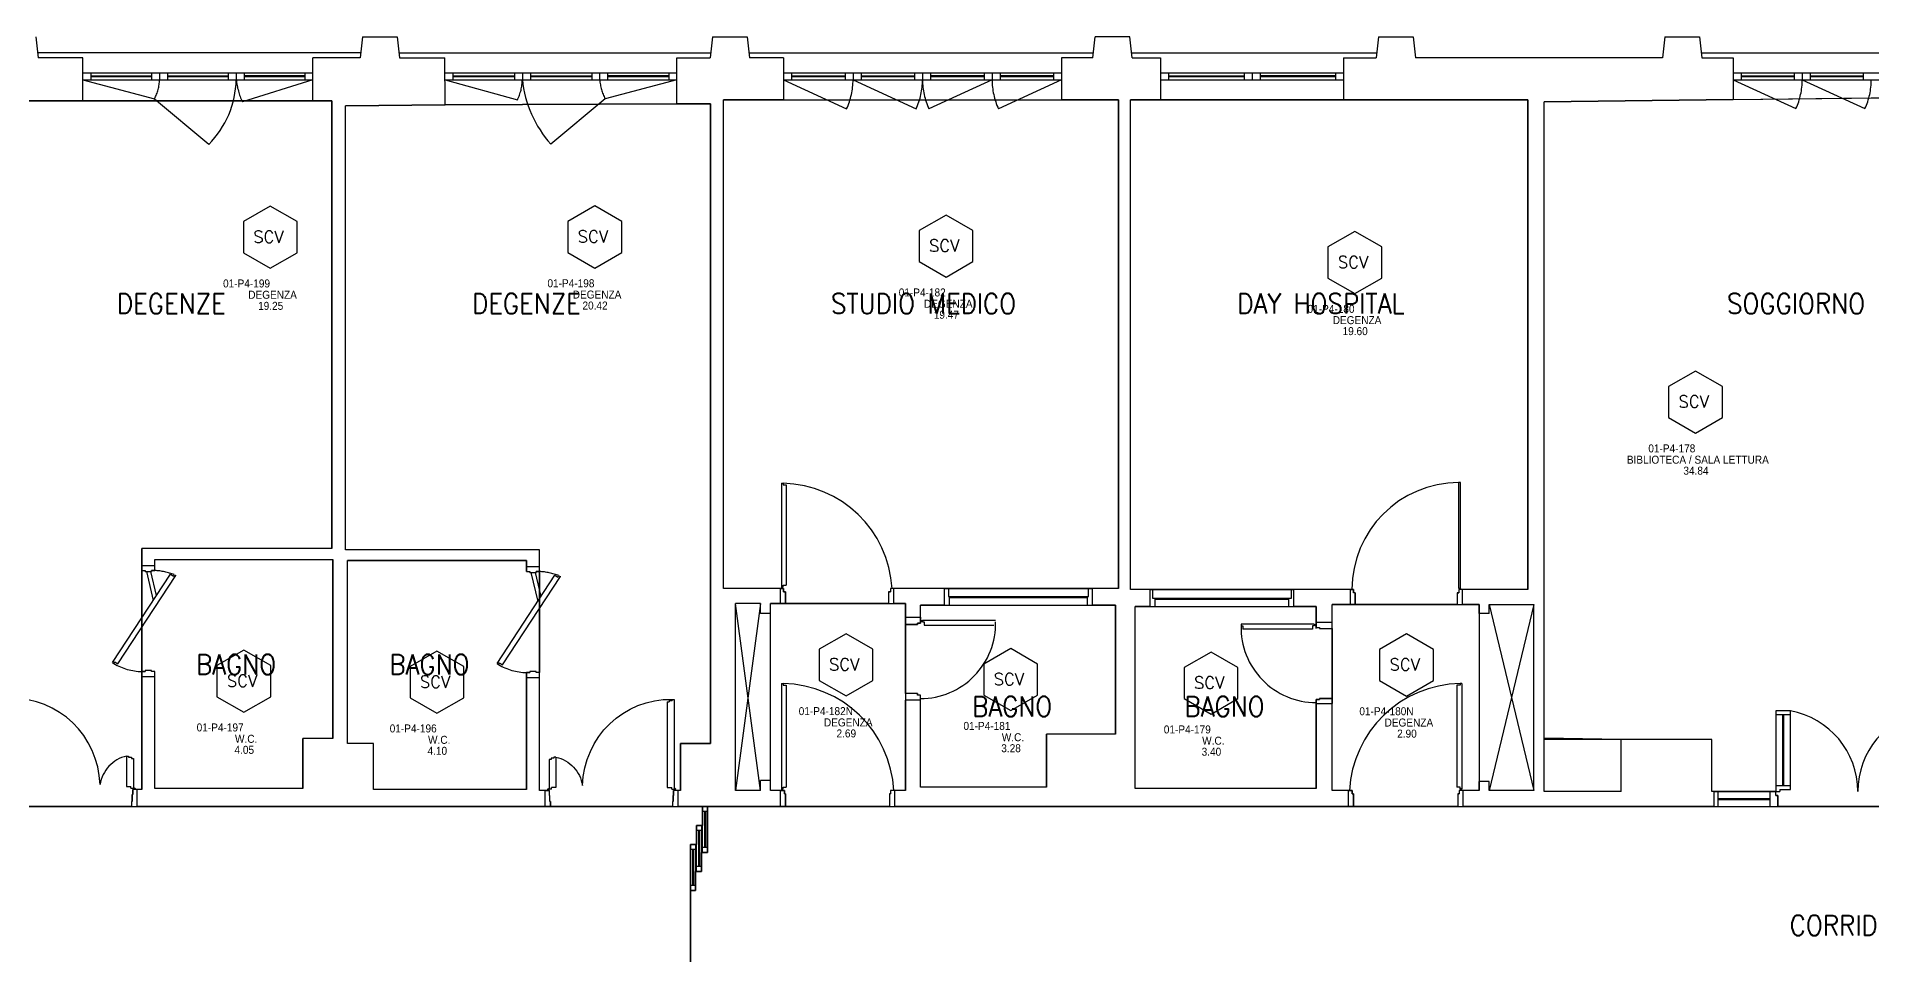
# Model space of a CAD drawing. Header units: inches. Extents: x 16420 to 16611, y 92341 to 92416.
# Drawn here: x 16458.21 to 16476.55, y 92401.05 to 92410.23 of the extents above; entities that cross this region are included whole.
import ezdxf
from ezdxf.enums import TextEntityAlignment as Align

# ---------------------------------------------------------------- set-up
doc = ezdxf.new("R2010")
doc.units = ezdxf.units.IN
doc.header["$LTSCALE"] = 50
doc.header["$MEASUREMENT"] = 0
doc.linetypes.add('NASCOSTA2', pattern=[0.1875, 0.125, -0.0625])
for name, color, linetype in [('A-LOCALI', 7, 'Continuous'), ('AA-CodiceVano', 7, 'Continuous'), ('GMM_DEST.USO', 50, 'Continuous'), ('PIANTA', 7, 'Continuous'), ('RM', 191, 'Continuous')]:
    doc.layers.add(name, color=color, linetype=linetype)
doc.styles.add('ARIAL', font='arial.ttf')
doc.styles.add('ARTECO', font='romans.shx', dxfattribs={"width": 0.9})
doc.styles.get("Standard").update_dxf_attribs({"font": 'txt.shx'})

# ---------------------------------------------------------------- blocks, each defined once
blk = doc.blocks.new('MFM_COD_VANO')
at = {"layer": 'A-LOCALI'}
for p, q in [((0, 0.621), (-0.269, 0.466)), ((0.269, 0.466), (0, 0.621)), ((-0.269, 0.466), (-0.269, 0.155)), ((0.269, 0.155), (0.269, 0.466)), ((-0.269, 0.155), (0, 0)), ((0, 0), (0.269, 0.155))]:
    blk.add_line(p, q, dxfattribs=at)
blk.add_text('SCV', height=0.12, dxfattribs=at).set_placement((-0.17, 0.255))
at = {"layer": 'A-LOCALI', "flags": 9}
for tag in ['MFM_NAME', 'MFM_COD_COMPLESSO', 'MFM_COD_EDIFICIO', 'MFM_COD_PIANO', 'MFM_COD_MACROAREA', 'MFM_ZONA', 'MFM_REPARTO']:
    blk.add_attdef(tag, (-0.084, 0.188), '', height=0.005, dxfattribs=at)
blk.add_attdef('MFM_ALTEZZA', text='', height=0.005, dxfattribs=at).set_placement((-0.057, 0.188), align=Align.CENTER)
at = {"layer": 'A-LOCALI', "style": 'ARIAL', "width": 0.9, "flags": 8}
for tag, p in [('MFM_COD_UT', (-0.026, -0.078)), ('MFM_DESTINAZIONE_USO', (0.023, -0.306)), ('MFM_SUPERFICIE', (0.004, -0.416))]:
    blk.add_attdef(tag, text='', height=0.08, dxfattribs=at).set_placement(p, align=Align.CENTER)
at = {"layer": 'A-LOCALI', "style": 'ARIAL', "width": 0.9}
for tag, p, height, flags in [('MFM_COD_LOCALE', (-0.472, -0.192), 0.08, 8), ('MFM_COD_SCHEDA', (-0.275, -0.483), 0.04, 9)]:
    blk.add_attdef(tag, p, '', height=height, dxfattribs=dict(at, flags=flags))

msp = doc.modelspace()

# ---------------------------------------------------------------- linework, layer by layer
at = {"layer": 'PIANTA', "color": 0}
for p, q in [((16458.204, 92410.233), (16458.226, 92410.023)), ((16461.471, 92410.233), (16461.448, 92410.023)), ((16461.471, 92410.233), (16461.817, 92410.233)), ((16461.817, 92410.233), (16461.839, 92410.023)), ((16464.969, 92410.233), (16464.946, 92410.023)), ((16464.969, 92410.233), (16465.316, 92410.233)), ((16465.316, 92410.233), (16465.339, 92410.023)), ((16468.772, 92410.023), (16468.795, 92410.233)), ((16469.141, 92410.233), (16468.795, 92410.233)), ((16469.164, 92410.023), (16469.141, 92410.233)), ((16471.628, 92410.233), (16471.605, 92410.023)), ((16471.628, 92410.233), (16471.975, 92410.233)), ((16471.975, 92410.233), (16471.998, 92410.023)), ((16474.491, 92410.233), (16474.468, 92410.023)), ((16474.491, 92410.233), (16474.837, 92410.233)), ((16474.837, 92410.233), (16474.86, 92410.023)), ((16461.453, 92410.073), (16458.221, 92410.073)), ((16458.674, 92410.023), (16458.226, 92410.023)), ((16458.674, 92409.593), (16458.674, 92410.023)), ((16460.974, 92409.593), (16460.974, 92410.023)), ((16461.448, 92410.023), (16460.974, 92410.023)), ((16461.834, 92410.073), (16464.952, 92410.073)), ((16461.839, 92410.023), (16462.294, 92410.023)), ((16462.296, 92409.552), (16462.294, 92410.023)), ((16464.614, 92409.562), (16464.614, 92410.023)), ((16464.614, 92410.023), (16464.946, 92410.023)), ((16465.333, 92410.073), (16468.777, 92410.073)), ((16465.679, 92410.023), (16465.339, 92410.023)), ((16465.679, 92410.023), (16465.679, 92409.603)), ((16468.772, 92410.023), (16468.459, 92410.023)), ((16468.459, 92410.023), (16468.459, 92409.603)), ((16469.158, 92410.073), (16471.611, 92410.073)), ((16469.164, 92410.023), (16469.449, 92410.023)), ((16469.449, 92410.023), (16469.449, 92409.603)), ((16471.279, 92410.023), (16471.279, 92409.603)), ((16471.279, 92410.023), (16471.605, 92410.023)), ((16474.468, 92410.023), (16471.998, 92410.023)), ((16474.855, 92410.073), (16478.469, 92410.073)), ((16474.86, 92410.023), (16475.174, 92410.023)), ((16475.174, 92410.023), (16475.174, 92409.605)), ((16458.674, 92409.873), (16459.441, 92409.873)), ((16458.674, 92409.803), (16459.441, 92409.803)), ((16458.754, 92409.873), (16458.754, 92409.803)), ((16458.754, 92409.843), (16459.361, 92409.844)), ((16458.754, 92409.833), (16459.361, 92409.834)), ((16459.361, 92409.873), (16459.361, 92409.803)), ((16459.441, 92409.873), (16459.441, 92409.803)), ((16459.441, 92409.873), (16460.208, 92409.873)), ((16459.441, 92409.803), (16460.208, 92409.803)), ((16459.521, 92409.873), (16459.521, 92409.803)), ((16459.521, 92409.843), (16460.128, 92409.844)), ((16459.521, 92409.833), (16460.128, 92409.834)), ((16460.128, 92409.873), (16460.128, 92409.803)), ((16460.208, 92409.873), (16460.208, 92409.803)), ((16460.208, 92409.873), (16460.974, 92409.873)), ((16460.208, 92409.803), (16460.974, 92409.803)), ((16460.288, 92409.873), (16460.288, 92409.803)), ((16460.288, 92409.844), (16460.894, 92409.844)), ((16460.288, 92409.834), (16460.894, 92409.834)), ((16460.894, 92409.873), (16460.894, 92409.803)), ((16462.294, 92409.873), (16463.068, 92409.873)), ((16462.294, 92409.803), (16463.068, 92409.803)), ((16462.374, 92409.873), (16462.374, 92409.803)), ((16462.374, 92409.843), (16462.988, 92409.844)), ((16462.374, 92409.833), (16462.988, 92409.834)), ((16462.988, 92409.873), (16462.988, 92409.803)), ((16463.068, 92409.873), (16463.068, 92409.803)), ((16463.068, 92409.873), (16463.842, 92409.873)), ((16463.068, 92409.803), (16463.842, 92409.803)), ((16463.148, 92409.873), (16463.148, 92409.803)), ((16463.148, 92409.843), (16463.762, 92409.844)), ((16463.148, 92409.833), (16463.762, 92409.834)), ((16463.762, 92409.873), (16463.762, 92409.803)), ((16463.841, 92409.873), (16463.841, 92409.803)), ((16463.841, 92409.873), (16464.614, 92409.873)), ((16463.841, 92409.803), (16464.614, 92409.803)), ((16463.921, 92409.873), (16463.921, 92409.803)), ((16463.921, 92409.844), (16464.534, 92409.844)), ((16463.921, 92409.834), (16464.534, 92409.834)), ((16464.534, 92409.873), (16464.534, 92409.803)), ((16465.679, 92409.873), (16468.459, 92409.873)), ((16465.679, 92409.803), (16468.459, 92409.803)), ((16465.759, 92409.873), (16465.759, 92409.803)), ((16465.759, 92409.843), (16466.294, 92409.844)), ((16465.759, 92409.833), (16466.294, 92409.834)), ((16466.294, 92409.873), (16466.294, 92409.803)), ((16466.374, 92409.873), (16466.374, 92409.803)), ((16466.454, 92409.873), (16466.454, 92409.803)), ((16466.454, 92409.843), (16466.989, 92409.844)), ((16466.454, 92409.833), (16466.989, 92409.834)), ((16466.989, 92409.873), (16466.989, 92409.803)), ((16467.069, 92409.873), (16467.069, 92409.803)), ((16467.149, 92409.873), (16467.149, 92409.803)), ((16467.149, 92409.844), (16467.684, 92409.844)), ((16467.149, 92409.834), (16467.684, 92409.834)), ((16467.684, 92409.873), (16467.684, 92409.803)), ((16467.764, 92409.873), (16467.764, 92409.803)), ((16467.844, 92409.873), (16467.844, 92409.803)), ((16467.844, 92409.844), (16468.379, 92409.844)), ((16467.844, 92409.834), (16468.379, 92409.834)), ((16468.379, 92409.873), (16468.379, 92409.803)), ((16469.449, 92409.873), (16471.279, 92409.873)), ((16469.449, 92409.803), (16471.279, 92409.803)), ((16469.529, 92409.873), (16469.529, 92409.803)), ((16469.529, 92409.843), (16470.284, 92409.844)), ((16469.529, 92409.833), (16470.284, 92409.834)), ((16470.284, 92409.873), (16470.284, 92409.803)), ((16470.364, 92409.873), (16470.364, 92409.803)), ((16470.444, 92409.873), (16470.444, 92409.803)), ((16470.444, 92409.844), (16471.199, 92409.844)), ((16470.444, 92409.834), (16471.199, 92409.834)), ((16471.199, 92409.873), (16471.199, 92409.803)), ((16475.174, 92409.873), (16477.934, 92409.873)), ((16475.174, 92409.803), (16477.934, 92409.803)), ((16475.254, 92409.873), (16475.254, 92409.803)), ((16475.254, 92409.843), (16475.784, 92409.844)), ((16475.254, 92409.833), (16475.784, 92409.834)), ((16475.784, 92409.873), (16475.784, 92409.803)), ((16475.864, 92409.873), (16475.864, 92409.803)), ((16475.944, 92409.873), (16475.944, 92409.803)), ((16475.944, 92409.843), (16476.474, 92409.844)), ((16475.944, 92409.833), (16476.474, 92409.834)), ((16476.474, 92409.873), (16476.474, 92409.803)), ((16458.674, 92409.593), (16457.724, 92409.593)), ((16460.974, 92409.593), (16458.674, 92409.593)), ((16461.164, 92409.593), (16460.974, 92409.593)), ((16461.164, 92405.113), (16461.164, 92409.593)), ((16462.296, 92409.552), (16461.299, 92409.542)), ((16464.614, 92409.562), (16462.296, 92409.552)), ((16464.949, 92409.562), (16464.614, 92409.562)), ((16464.949, 92403.163), (16464.949, 92409.562)), ((16465.679, 92409.603), (16465.079, 92409.603)), ((16465.079, 92404.713), (16465.079, 92409.603)), ((16465.679, 92409.603), (16468.459, 92409.603)), ((16469.029, 92409.603), (16468.459, 92409.603)), ((16469.029, 92404.713), (16469.029, 92409.603)), ((16469.449, 92409.603), (16469.149, 92409.603)), ((16469.149, 92404.703), (16469.149, 92409.603)), ((16471.279, 92409.603), (16469.449, 92409.603)), ((16473.119, 92409.603), (16471.279, 92409.603)), ((16473.119, 92404.703), (16473.119, 92409.603)), ((16475.174, 92409.605), (16473.284, 92409.583)), ((16473.284, 92402.683), (16473.284, 92409.583)), ((16475.174, 92409.605), (16477.934, 92409.637)), ((16461.299, 92405.102), (16461.299, 92409.542)), ((16465.658, 92405.766), (16465.658, 92404.729)), ((16465.658, 92405.766), (16465.674, 92405.766)), ((16465.674, 92405.766), (16465.674, 92405.75)), ((16465.674, 92405.75), (16465.707, 92405.75)), ((16465.707, 92405.75), (16465.707, 92404.746)), ((16472.428, 92405.774), (16472.428, 92404.718)), ((16472.448, 92405.774), (16472.428, 92405.774)), ((16472.448, 92404.718), (16472.448, 92405.774)), ((16473.119, 92404.703), (16473.119, 92405.245)), ((16461.164, 92405.113), (16459.264, 92405.113)), ((16459.264, 92404.943), (16459.264, 92405.113)), ((16459.394, 92405.003), (16461.174, 92405.003)), ((16459.394, 92404.943), (16459.394, 92405.003)), ((16461.174, 92403.213), (16461.174, 92405.003)), ((16463.239, 92405.102), (16461.299, 92405.102)), ((16463.109, 92404.993), (16461.319, 92404.993)), ((16461.319, 92403.163), (16461.319, 92404.993)), ((16463.109, 92404.933), (16463.109, 92404.993)), ((16463.239, 92404.933), (16463.239, 92405.102)), ((16458.97, 92403.972), (16459.549, 92404.857)), ((16459.025, 92403.959), (16459.604, 92404.843)), ((16459.264, 92404.943), (16459.394, 92404.943)), ((16459.264, 92404.893), (16459.264, 92404.943)), ((16459.264, 92404.893), (16459.297, 92404.893)), ((16459.297, 92404.883), (16459.297, 92404.893)), ((16459.297, 92404.883), (16459.361, 92404.883)), ((16459.309, 92404.883), (16459.378, 92404.595)), ((16459.35, 92404.883), (16459.408, 92404.642)), ((16459.361, 92404.893), (16459.361, 92404.883)), ((16459.394, 92404.893), (16459.361, 92404.893)), ((16459.394, 92404.893), (16459.394, 92404.943)), ((16459.549, 92404.857), (16459.579, 92404.837)), ((16459.579, 92404.837), (16459.589, 92404.852)), ((16459.589, 92404.852), (16459.604, 92404.843)), ((16462.815, 92403.962), (16463.394, 92404.847)), ((16462.87, 92403.949), (16463.449, 92404.833)), ((16463.109, 92404.933), (16463.239, 92404.933)), ((16463.109, 92404.883), (16463.109, 92404.933)), ((16463.109, 92404.883), (16463.142, 92404.883)), ((16463.142, 92404.873), (16463.142, 92404.883)), ((16463.142, 92404.873), (16463.206, 92404.873)), ((16463.154, 92404.873), (16463.223, 92404.585)), ((16463.195, 92404.873), (16463.253, 92404.632)), ((16463.206, 92404.883), (16463.206, 92404.873)), ((16463.239, 92404.883), (16463.206, 92404.883)), ((16463.239, 92404.883), (16463.239, 92404.933)), ((16463.394, 92404.847), (16463.424, 92404.827)), ((16463.424, 92404.827), (16463.434, 92404.842)), ((16463.434, 92404.842), (16463.449, 92404.833)), ((16465.649, 92404.713), (16465.079, 92404.713)), ((16465.649, 92404.713), (16465.679, 92404.713)), ((16465.649, 92404.563), (16465.649, 92404.713)), ((16465.658, 92404.729), (16465.674, 92404.729)), ((16465.674, 92404.746), (16465.707, 92404.746)), ((16465.674, 92404.729), (16465.674, 92404.746)), ((16465.679, 92404.713), (16465.679, 92404.68)), ((16465.679, 92404.68), (16465.699, 92404.68)), ((16465.699, 92404.68), (16465.699, 92404.563)), ((16466.729, 92404.68), (16466.749, 92404.68)), ((16466.729, 92404.68), (16466.729, 92404.563)), ((16466.749, 92404.713), (16466.749, 92404.68)), ((16466.779, 92404.713), (16466.749, 92404.713)), ((16467.289, 92404.713), (16466.779, 92404.713)), ((16466.779, 92404.713), (16466.779, 92404.563)), ((16467.289, 92404.548), (16467.289, 92404.713)), ((16467.289, 92404.713), (16468.769, 92404.713)), ((16467.329, 92404.713), (16467.329, 92404.633)), ((16467.329, 92404.633), (16467.339, 92404.633)), ((16467.339, 92404.548), (16467.339, 92404.633)), ((16467.339, 92404.633), (16468.729, 92404.633)), ((16467.339, 92404.623), (16468.719, 92404.623)), ((16468.719, 92404.548), (16468.719, 92404.633)), ((16468.729, 92404.633), (16468.729, 92404.713)), ((16469.029, 92404.713), (16468.769, 92404.713)), ((16468.769, 92404.548), (16468.769, 92404.713)), ((16469.344, 92404.703), (16469.149, 92404.703)), ((16469.344, 92404.533), (16469.344, 92404.703)), ((16469.344, 92404.703), (16470.78, 92404.703)), ((16469.369, 92404.703), (16469.369, 92404.618)), ((16469.369, 92404.618), (16469.394, 92404.618)), ((16469.394, 92404.533), (16469.394, 92404.618)), ((16469.394, 92404.618), (16470.759, 92404.618)), ((16469.394, 92404.608), (16470.73, 92404.608)), ((16470.73, 92404.533), (16470.73, 92404.618)), ((16470.759, 92404.618), (16470.759, 92404.703)), ((16471.344, 92404.703), (16470.78, 92404.703)), ((16470.78, 92404.533), (16470.78, 92404.703)), ((16471.344, 92404.703), (16471.379, 92404.703)), ((16471.344, 92404.703), (16471.344, 92404.553)), ((16471.379, 92404.703), (16471.379, 92404.67)), ((16471.394, 92404.67), (16471.379, 92404.67)), ((16471.394, 92404.67), (16471.394, 92404.553)), ((16472.414, 92404.67), (16472.414, 92404.553)), ((16472.414, 92404.67), (16472.429, 92404.67)), ((16472.428, 92404.718), (16472.448, 92404.718)), ((16472.429, 92404.703), (16472.429, 92404.67)), ((16472.464, 92404.703), (16472.429, 92404.703)), ((16473.119, 92404.703), (16472.464, 92404.703)), ((16472.464, 92404.703), (16472.464, 92404.553)), ((16465.2, 92402.693), (16465.2, 92404.563)), ((16465.449, 92404.563), (16465.2, 92404.563)), ((16465.449, 92404.563), (16465.2, 92402.693)), ((16465.449, 92402.693), (16465.2, 92404.563)), ((16465.449, 92404.463), (16465.449, 92404.563)), ((16465.549, 92404.463), (16465.449, 92404.463)), ((16465.549, 92404.463), (16465.549, 92404.563)), ((16465.649, 92404.563), (16465.549, 92404.563)), ((16465.549, 92402.793), (16465.549, 92404.463)), ((16465.699, 92404.563), (16465.649, 92404.563)), ((16466.729, 92404.563), (16466.779, 92404.563)), ((16466.899, 92404.563), (16466.779, 92404.563)), ((16466.899, 92404.428), (16466.899, 92404.563)), ((16466.899, 92404.353), (16466.899, 92404.428)), ((16466.899, 92404.428), (16467.049, 92404.428)), ((16467.289, 92404.548), (16467.049, 92404.548)), ((16467.049, 92404.428), (16467.049, 92404.548)), ((16467.049, 92404.428), (16467.049, 92404.368)), ((16467.289, 92404.548), (16468.769, 92404.548)), ((16468.999, 92404.548), (16468.769, 92404.548)), ((16468.999, 92403.258), (16468.999, 92404.548)), ((16469.194, 92402.713), (16469.194, 92404.533)), ((16469.344, 92404.533), (16469.194, 92404.533)), ((16469.344, 92404.533), (16470.78, 92404.533)), ((16471.004, 92404.533), (16470.78, 92404.533)), ((16471.004, 92404.313), (16471.004, 92404.533)), ((16471.164, 92404.313), (16471.164, 92404.553)), ((16471.344, 92404.553), (16471.164, 92404.553)), ((16471.394, 92404.553), (16471.344, 92404.553)), ((16472.414, 92404.553), (16472.464, 92404.553)), ((16472.634, 92404.553), (16472.464, 92404.553)), ((16472.634, 92404.463), (16472.634, 92404.553)), ((16472.734, 92404.463), (16472.634, 92404.463)), ((16472.634, 92404.463), (16472.634, 92402.783)), ((16472.734, 92404.463), (16472.734, 92404.553)), ((16472.734, 92404.553), (16473.179, 92404.553)), ((16473.179, 92404.553), (16472.734, 92402.693)), ((16472.734, 92404.553), (16473.179, 92402.693)), ((16473.179, 92402.693), (16473.179, 92404.553)), ((16466.989, 92404.353), (16466.899, 92404.353)), ((16467.017, 92404.353), (16466.899, 92404.353)), ((16467.049, 92404.368), (16467.017, 92404.368)), ((16467.017, 92404.368), (16467.017, 92404.353)), ((16467.069, 92404.398), (16467.068, 92404.381)), ((16467.068, 92404.381), (16467.085, 92404.381)), ((16467.069, 92404.398), (16467.8, 92404.397)), ((16467.085, 92404.381), (16467.085, 92404.348)), ((16467.085, 92404.348), (16467.783, 92404.348)), ((16470.985, 92404.358), (16470.254, 92404.357)), ((16470.254, 92404.357), (16470.254, 92404.341)), ((16470.254, 92404.341), (16470.27, 92404.341)), ((16470.27, 92404.341), (16470.27, 92404.308)), ((16470.969, 92404.308), (16470.27, 92404.308)), ((16470.969, 92404.341), (16470.969, 92404.308)), ((16470.985, 92404.341), (16470.969, 92404.341)), ((16470.985, 92404.358), (16470.985, 92404.341)), ((16471.004, 92404.373), (16471.004, 92404.323)), ((16471.164, 92404.373), (16471.004, 92404.373)), ((16471.004, 92404.323), (16471.037, 92404.323)), ((16471.037, 92404.323), (16471.037, 92404.313)), ((16471.037, 92404.313), (16471.164, 92404.313)), ((16471.164, 92404.313), (16471.164, 92404.373)), ((16458.97, 92403.972), (16458.984, 92403.962)), ((16458.984, 92403.962), (16458.995, 92403.979)), ((16458.995, 92403.979), (16459.025, 92403.959)), ((16459.264, 92403.883), (16459.297, 92403.883)), ((16459.264, 92403.833), (16459.264, 92403.883)), ((16459.361, 92403.893), (16459.297, 92403.893)), ((16459.297, 92403.893), (16459.297, 92403.883)), ((16459.361, 92403.883), (16459.361, 92403.893)), ((16459.394, 92403.883), (16459.361, 92403.883)), ((16459.394, 92403.833), (16459.394, 92403.883)), ((16462.815, 92403.962), (16462.829, 92403.952)), ((16462.829, 92403.952), (16462.84, 92403.969)), ((16462.84, 92403.969), (16462.87, 92403.949)), ((16463.109, 92403.873), (16463.142, 92403.873)), ((16463.109, 92403.823), (16463.109, 92403.873)), ((16463.206, 92403.883), (16463.142, 92403.883)), ((16463.142, 92403.883), (16463.142, 92403.873)), ((16463.206, 92403.873), (16463.206, 92403.883)), ((16463.239, 92403.873), (16463.206, 92403.873)), ((16463.239, 92403.823), (16463.239, 92403.873)), ((16459.264, 92402.703), (16459.264, 92403.833)), ((16459.264, 92403.833), (16459.394, 92403.833)), ((16459.394, 92402.713), (16459.394, 92403.833)), ((16463.109, 92402.703), (16463.109, 92403.823)), ((16463.109, 92403.823), (16463.239, 92403.823)), ((16463.239, 92402.693), (16463.239, 92403.823)), ((16465.658, 92403.763), (16465.658, 92402.709)), ((16465.658, 92403.763), (16465.674, 92403.763)), ((16465.674, 92403.763), (16465.674, 92403.747)), ((16465.674, 92403.747), (16465.707, 92403.747)), ((16465.707, 92403.747), (16465.707, 92402.726)), ((16472.411, 92403.747), (16472.411, 92402.726)), ((16472.444, 92403.747), (16472.411, 92403.747)), ((16472.444, 92403.763), (16472.444, 92403.747)), ((16472.461, 92403.763), (16472.444, 92403.763)), ((16472.461, 92403.763), (16472.461, 92402.709)), ((16464.517, 92403.579), (16464.517, 92402.724)), ((16464.517, 92403.579), (16464.536, 92403.579)), ((16464.536, 92403.592), (16464.536, 92403.579)), ((16464.536, 92403.592), (16464.566, 92403.592)), ((16464.566, 92403.605), (16464.585, 92403.605)), ((16464.566, 92403.605), (16464.566, 92403.592)), ((16464.585, 92403.605), (16464.585, 92402.707)), ((16466.899, 92403.663), (16466.899, 92403.598)), ((16467.017, 92403.663), (16466.899, 92403.663)), ((16466.899, 92402.693), (16466.899, 92403.598)), ((16467.049, 92403.598), (16466.899, 92403.598)), ((16467.017, 92403.663), (16467.017, 92403.648)), ((16467.049, 92403.648), (16467.017, 92403.648)), ((16467.049, 92403.598), (16467.049, 92403.648)), ((16467.049, 92402.728), (16467.049, 92403.598)), ((16471.004, 92403.603), (16471.037, 92403.603)), ((16471.004, 92403.563), (16471.004, 92403.603)), ((16471.004, 92402.713), (16471.004, 92403.563)), ((16471.004, 92403.563), (16471.164, 92403.563)), ((16471.037, 92403.613), (16471.037, 92403.603)), ((16471.037, 92403.613), (16471.164, 92403.613)), ((16471.164, 92403.613), (16471.164, 92403.563)), ((16471.164, 92402.693), (16471.164, 92403.563)), ((16475.599, 92403.489), (16475.599, 92402.683)), ((16475.745, 92403.489), (16475.599, 92403.489)), ((16475.745, 92403.449), (16475.599, 92403.449)), ((16475.667, 92403.449), (16475.667, 92402.743)), ((16475.677, 92403.449), (16475.677, 92402.743)), ((16475.745, 92402.703), (16475.745, 92403.489)), ((16461.174, 92403.213), (16460.874, 92403.213)), ((16460.874, 92402.713), (16460.874, 92403.213)), ((16461.579, 92403.163), (16461.319, 92403.163)), ((16461.579, 92402.703), (16461.579, 92403.163)), ((16464.649, 92402.693), (16464.649, 92403.163)), ((16464.649, 92403.163), (16464.949, 92403.163)), ((16468.309, 92402.728), (16468.309, 92403.258)), ((16468.999, 92403.258), (16468.309, 92403.258)), ((16474.054, 92403.203), (16473.284, 92403.215)), ((16474.959, 92403.203), (16474.054, 92403.203)), ((16474.054, 92402.683), (16474.054, 92403.203)), ((16474.959, 92402.683), (16474.959, 92403.203)), ((16459.111, 92403.037), (16459.111, 92402.732)), ((16459.111, 92403.037), (16459.13, 92403.037)), ((16459.13, 92403.037), (16459.13, 92403.025)), ((16459.13, 92403.025), (16459.16, 92403.025)), ((16459.16, 92403.025), (16459.16, 92403.012)), ((16459.16, 92403.012), (16459.179, 92403.012)), ((16459.179, 92403.012), (16459.179, 92402.715)), ((16463.335, 92403.002), (16463.335, 92402.705)), ((16463.355, 92403.002), (16463.335, 92403.002)), ((16463.384, 92403.015), (16463.355, 92403.015)), ((16463.355, 92403.015), (16463.355, 92403.002)), ((16463.404, 92403.027), (16463.384, 92403.027)), ((16463.384, 92403.027), (16463.384, 92403.015)), ((16463.404, 92403.027), (16463.404, 92402.722)), ((16465.549, 92402.793), (16465.449, 92402.793)), ((16465.449, 92402.693), (16465.449, 92402.793)), ((16465.549, 92402.693), (16465.549, 92402.793)), ((16472.634, 92402.693), (16472.634, 92402.783)), ((16472.734, 92402.783), (16472.634, 92402.783)), ((16472.734, 92402.693), (16472.734, 92402.783)), ((16459.111, 92402.732), (16459.155, 92402.732)), ((16459.155, 92402.715), (16459.155, 92402.732)), ((16459.155, 92402.715), (16459.179, 92402.715)), ((16459.167, 92402.582), (16459.159, 92402.582)), ((16459.159, 92402.582), (16459.159, 92402.533)), ((16459.174, 92402.653), (16459.167, 92402.653)), ((16459.167, 92402.582), (16459.167, 92402.653)), ((16459.214, 92402.703), (16459.174, 92402.703)), ((16459.174, 92402.653), (16459.174, 92402.703)), ((16459.214, 92402.703), (16459.214, 92402.533)), ((16459.264, 92402.703), (16459.214, 92402.703)), ((16460.874, 92402.713), (16459.394, 92402.713)), ((16463.109, 92402.703), (16461.579, 92402.703)), ((16463.294, 92402.693), (16463.239, 92402.693)), ((16463.294, 92402.693), (16463.294, 92402.533)), ((16463.294, 92402.693), (16463.339, 92402.693)), ((16463.36, 92402.705), (16463.335, 92402.705)), ((16463.339, 92402.643), (16463.339, 92402.693)), ((16463.339, 92402.643), (16463.344, 92402.643)), ((16463.344, 92402.582), (16463.344, 92402.643)), ((16463.344, 92402.582), (16463.349, 92402.582)), ((16463.349, 92402.582), (16463.349, 92402.533)), ((16463.404, 92402.722), (16463.36, 92402.722)), ((16463.36, 92402.705), (16463.36, 92402.722)), ((16464.517, 92402.724), (16464.561, 92402.724)), ((16464.561, 92402.707), (16464.561, 92402.724)), ((16464.561, 92402.707), (16464.585, 92402.707)), ((16464.575, 92402.582), (16464.569, 92402.582)), ((16464.569, 92402.582), (16464.569, 92402.533)), ((16464.579, 92402.643), (16464.575, 92402.643)), ((16464.575, 92402.582), (16464.575, 92402.643)), ((16464.579, 92402.643), (16464.579, 92402.693)), ((16464.624, 92402.693), (16464.579, 92402.693)), ((16464.649, 92402.693), (16464.624, 92402.693)), ((16464.624, 92402.693), (16464.624, 92402.533)), ((16465.449, 92402.693), (16465.2, 92402.693)), ((16465.649, 92402.693), (16465.549, 92402.693)), ((16465.649, 92402.693), (16465.689, 92402.693)), ((16465.649, 92402.533), (16465.649, 92402.693)), ((16465.658, 92402.709), (16465.674, 92402.709)), ((16465.674, 92402.726), (16465.707, 92402.726)), ((16465.674, 92402.709), (16465.674, 92402.726)), ((16465.689, 92402.693), (16465.689, 92402.66)), ((16465.689, 92402.66), (16465.699, 92402.66)), ((16465.699, 92402.66), (16465.699, 92402.533)), ((16466.739, 92402.66), (16466.749, 92402.66)), ((16466.739, 92402.66), (16466.739, 92402.533)), ((16466.749, 92402.693), (16466.749, 92402.66)), ((16466.789, 92402.693), (16466.749, 92402.693)), ((16466.789, 92402.693), (16466.789, 92402.533)), ((16466.899, 92402.693), (16466.789, 92402.693)), ((16468.309, 92402.728), (16467.049, 92402.728)), ((16471.004, 92402.713), (16469.194, 92402.713)), ((16471.329, 92402.693), (16471.164, 92402.693)), ((16471.329, 92402.693), (16471.364, 92402.693)), ((16471.329, 92402.533), (16471.329, 92402.693)), ((16471.364, 92402.693), (16471.364, 92402.66)), ((16471.364, 92402.66), (16471.379, 92402.66)), ((16471.379, 92402.66), (16471.379, 92402.533)), ((16472.444, 92402.726), (16472.411, 92402.726)), ((16472.419, 92402.66), (16472.434, 92402.66)), ((16472.419, 92402.66), (16472.419, 92402.533)), ((16472.434, 92402.693), (16472.434, 92402.66)), ((16472.469, 92402.693), (16472.434, 92402.693)), ((16472.444, 92402.709), (16472.444, 92402.726)), ((16472.461, 92402.709), (16472.444, 92402.709)), ((16472.469, 92402.693), (16472.469, 92402.533)), ((16472.634, 92402.693), (16472.469, 92402.693)), ((16473.179, 92402.693), (16472.734, 92402.693)), ((16474.054, 92402.683), (16473.284, 92402.683)), ((16474.979, 92402.683), (16474.959, 92402.683)), ((16474.979, 92402.683), (16475.599, 92402.683)), ((16474.979, 92402.683), (16474.979, 92402.533)), ((16475.019, 92402.683), (16475.019, 92402.533)), ((16475.019, 92402.613), (16475.539, 92402.613)), ((16475.019, 92402.603), (16475.539, 92402.603)), ((16475.539, 92402.683), (16475.539, 92402.533)), ((16475.599, 92402.743), (16475.695, 92402.743)), ((16475.599, 92402.743), (16475.745, 92402.743)), ((16475.599, 92402.683), (16475.639, 92402.683)), ((16475.599, 92402.643), (16475.599, 92402.683)), ((16475.599, 92402.643), (16475.619, 92402.643)), ((16475.619, 92402.643), (16475.619, 92402.533)), ((16475.639, 92402.703), (16475.745, 92402.703)), ((16475.639, 92402.703), (16475.639, 92402.683)), ((16459.159, 92402.533), (16459.214, 92402.533)), ((16463.294, 92402.533), (16459.214, 92402.533)), ((16463.349, 92402.533), (16463.294, 92402.533)), ((16464.569, 92402.533), (16464.624, 92402.533)), ((16465.649, 92402.533), (16464.624, 92402.533)), ((16464.869, 92402.533), (16464.919, 92402.533)), ((16464.869, 92402.073), (16464.869, 92402.533)), ((16464.919, 92402.483), (16464.869, 92402.483)), ((16464.889, 92402.483), (16464.889, 92402.123)), ((16464.899, 92402.483), (16464.899, 92402.123)), ((16464.919, 92402.533), (16464.919, 92402.073)), ((16465.699, 92402.533), (16465.649, 92402.533)), ((16466.739, 92402.533), (16466.789, 92402.533)), ((16471.329, 92402.533), (16466.789, 92402.533)), ((16471.379, 92402.533), (16471.329, 92402.533)), ((16472.419, 92402.533), (16472.469, 92402.533)), ((16474.979, 92402.533), (16472.469, 92402.533)), ((16474.979, 92402.533), (16475.619, 92402.533)), ((16464.809, 92402.343), (16464.859, 92402.343)), ((16464.809, 92401.883), (16464.809, 92402.343)), ((16464.859, 92402.293), (16464.809, 92402.293)), ((16464.829, 92402.293), (16464.829, 92401.933)), ((16464.839, 92402.293), (16464.839, 92401.933)), ((16464.859, 92402.343), (16464.859, 92401.883)), ((16464.749, 92402.153), (16464.799, 92402.153)), ((16464.749, 92401.693), (16464.749, 92402.153)), ((16464.799, 92402.103), (16464.749, 92402.103)), ((16464.769, 92402.103), (16464.769, 92401.743)), ((16464.779, 92402.103), (16464.779, 92401.743)), ((16464.799, 92402.153), (16464.799, 92401.693)), ((16464.919, 92402.123), (16464.869, 92402.123)), ((16464.919, 92402.073), (16464.869, 92402.073)), ((16464.859, 92401.933), (16464.809, 92401.933)), ((16464.859, 92401.883), (16464.809, 92401.883)), ((16464.799, 92401.743), (16464.749, 92401.743)), ((16464.799, 92401.693), (16464.749, 92401.693))]:
    msp.add_line(p, q, dxfattribs=at)
at = {"layer": 'PIANTA', "color": 0, "linetype": 'NASCOSTA2'}
for p, q in [((16458.674, 92409.803), (16459.39, 92409.612)), ((16460.974, 92409.803), (16460.269, 92409.582)), ((16462.295, 92409.803), (16463.018, 92409.601)), ((16464.614, 92409.803), (16463.896, 92409.612)), ((16465.679, 92409.803), (16466.31, 92409.512)), ((16466.374, 92409.803), (16467.005, 92409.512)), ((16467.764, 92409.803), (16467.133, 92409.512)), ((16468.459, 92409.803), (16467.828, 92409.512)), ((16475.174, 92409.803), (16475.801, 92409.514)), ((16475.864, 92409.803), (16476.491, 92409.514)), ((16459.39, 92409.612), (16459.933, 92409.157)), ((16463.896, 92409.612), (16463.353, 92409.157))]:
    msp.add_line(p, q, dxfattribs=at)
at = {"layer": 'PIANTA', "color": 0}
for centre in [(16465.666, 92404.721), (16472.444, 92404.71), (16467.058, 92404.388), (16470.996, 92404.348), (16465.666, 92402.701), (16472.452, 92402.701)]:
    msp.add_circle(centre, 0.00633, dxfattribs=at)
at = {"layer": 'PIANTA', "color": 0, "linetype": 'NASCOSTA2'}
for centre, radius, start, end in [((16459.03, 92409.81), 0.411, 331.2544, 359.0833), ((16459.259, 92409.824), 0.949, 315.279, 358.7193), ((16460.887, 92409.873), 0.683, 185.9066, 205.2031), ((16462.613, 92409.808), 0.455, 332.9835, 359.4385), ((16464.216, 92409.923), 1.154, 185.9649, 221.6041), ((16464.318, 92409.834), 0.477, 183.7401, 207.7807), ((16465.679, 92409.803), 0.695, 335.2177, 0), ((16466.374, 92409.803), 0.695, 335.2177, 0), ((16467.764, 92409.803), 0.695, 180, 204.7823), ((16468.459, 92409.803), 0.695, 180, 204.7823), ((16475.174, 92409.803), 0.69, 335.2177, 0), ((16475.864, 92409.803), 0.69, 335.2177, 0), ((16465.654, 92404.654), 1.112, 3.0226, 88.9512), ((16472.433, 92404.703), 1.071, 90.2668, 179.9998), ((16459.364, 92404.266), 0.628, 69.0692, 87.2825), ((16463.209, 92404.256), 0.628, 69.0692, 87.2825), ((16467.049, 92404.364), 0.751, 269.9997, 1.3338), ((16471.004, 92404.324), 0.751, 178.6662, 270.0003), ((16459.271, 92404.441), 0.558, 239.0473, 269.2881), ((16463.116, 92404.431), 0.558, 239.0473, 269.2881), ((16465.654, 92402.633), 1.13, 3.0226, 88.947), ((16472.465, 92402.633), 1.13, 91.053, 176.9774), ((16475.598, 92402.682), 0.821, 0.0951, 79.6988), ((16477.24, 92402.682), 0.821, 100.3012, 179.9049)]:
    msp.add_arc(centre, radius, start, end, dxfattribs=at)
for centre, major_axis, ratio, start_param, end_param in [((16457.952, 92402.707), (0.361, 0.836), 0.979411, -1.121028, 0.41809), ((16459.18, 92402.709), (0.246, 0.236), 0.979981, 1.020951, 2.235791)]:
    msp.add_ellipse(centre, major_axis=major_axis, ratio=ratio, start_param=start_param, end_param=end_param, dxfattribs=at)
at = {"layer": 'PIANTA', "color": 0, "linetype": 'NASCOSTA2', "extrusion": (0, 0, -1)}
for centre, major_axis, ratio, start_param, end_param in [((16464.563, 92402.697), (-0.361, 0.836), 0.979411, -1.121028, 0.41809), ((16463.335, 92402.699), (-0.246, 0.236), 0.979981, 1.020951, 2.235791)]:
    msp.add_ellipse(centre, major_axis=major_axis, ratio=ratio, start_param=start_param, end_param=end_param, dxfattribs=at)
at = {"layer": 'PIANTA', "color": 0}
msp.add_ellipse((16459.189, 92402.713), major_axis=(-0.00502, -0.00502), ratio=1, start_param=5.497826, end_param=11.781011, dxfattribs=at)
at = {"layer": 'PIANTA', "color": 0, "extrusion": (0, 0, -1)}
for centre in [(16463.326, 92402.703), (16464.595, 92402.705)]:
    msp.add_ellipse(centre, major_axis=(0.00502, -0.00502), ratio=1, start_param=5.497826, end_param=11.781011, dxfattribs=at)
at = {"layer": 'RM'}
for points in [[(16457.724, 92409.593), (16461.164, 92409.593), (16461.164, 92405.113), (16459.264, 92405.113), (16459.264, 92402.703), (16459.174, 92402.703), (16459.174, 92402.653), (16459.167, 92402.653), (16459.167, 92402.582), (16459.159, 92402.582), (16459.159, 92402.533), (16457.949, 92402.533), (16457.949, 92402.582), (16457.942, 92402.582), (16457.942, 92402.653), (16457.934, 92402.653), (16457.934, 92402.703), (16457.874, 92402.703), (16457.874, 92403.183), (16457.724, 92403.183)], [(16461.299, 92409.542), (16462.296, 92409.552), (16464.614, 92409.562), (16464.949, 92409.562), (16464.949, 92403.163), (16464.649, 92403.163), (16464.649, 92402.693), (16464.579, 92402.693), (16464.579, 92402.643), (16464.575, 92402.643), (16464.575, 92402.582), (16464.569, 92402.582), (16464.569, 92402.533), (16463.349, 92402.533), (16463.349, 92402.582), (16463.344, 92402.582), (16463.344, 92402.643), (16463.339, 92402.643), (16463.339, 92402.693), (16463.239, 92402.693), (16463.239, 92405.102), (16461.299, 92405.102)], [(16465.079, 92409.603), (16469.029, 92409.603), (16469.029, 92404.713), (16466.749, 92404.713), (16466.749, 92404.68), (16466.729, 92404.68), (16466.729, 92404.563), (16465.699, 92404.563), (16465.699, 92404.68), (16465.679, 92404.68), (16465.679, 92404.713), (16465.079, 92404.713)], [(16469.149, 92409.603), (16473.119, 92409.603), (16473.119, 92404.703), (16472.429, 92404.703), (16472.429, 92404.67), (16472.414, 92404.67), (16472.414, 92404.553), (16471.394, 92404.553), (16471.394, 92404.67), (16471.379, 92404.67), (16471.379, 92404.703), (16469.149, 92404.703)], [(16473.284, 92409.583), (16475.174, 92409.605), (16477.934, 92409.637), (16478.489, 92409.637), (16478.489, 92403.743), (16477.979, 92403.743), (16477.979, 92403.263), (16477.889, 92403.263), (16477.889, 92402.683), (16477.239, 92402.683), (16477.239, 92402.643), (16477.219, 92402.643), (16477.219, 92402.533), (16475.619, 92402.533), (16475.619, 92402.643), (16475.599, 92402.643), (16475.599, 92402.682), (16474.959, 92402.683), (16474.959, 92403.203), (16474.054, 92403.203), (16473.284, 92403.203)], [(16461.174, 92405.003), (16461.174, 92403.213), (16460.874, 92403.213), (16460.874, 92402.713), (16459.394, 92402.713), (16459.394, 92403.883), (16459.361, 92403.883), (16459.361, 92403.893), (16459.297, 92403.893), (16459.297, 92403.883), (16459.264, 92403.883), (16459.264, 92404.893), (16459.297, 92404.893), (16459.297, 92404.883), (16459.361, 92404.883), (16459.361, 92404.893), (16459.394, 92404.893), (16459.394, 92405.003)], [(16461.319, 92404.993), (16463.109, 92404.993), (16463.109, 92404.883), (16463.142, 92404.883), (16463.142, 92404.873), (16463.206, 92404.873), (16463.206, 92404.883), (16463.239, 92404.883), (16463.239, 92403.873), (16463.206, 92403.873), (16463.206, 92403.883), (16463.142, 92403.883), (16463.142, 92403.873), (16463.109, 92403.873), (16463.109, 92402.703), (16461.579, 92402.703), (16461.579, 92403.163), (16461.319, 92403.163)], [(16467.049, 92404.548), (16468.999, 92404.548), (16468.999, 92403.258), (16468.309, 92403.258), (16468.309, 92402.728), (16467.049, 92402.728), (16467.049, 92403.648), (16467.017, 92403.648), (16467.017, 92403.663), (16466.899, 92403.663), (16466.899, 92404.353), (16467.017, 92404.353), (16467.017, 92404.368), (16467.049, 92404.368)], [(16469.194, 92404.533), (16471.004, 92404.533), (16471.004, 92404.323), (16471.037, 92404.323), (16471.037, 92404.313), (16471.164, 92404.314), (16471.164, 92403.613), (16471.037, 92403.613), (16471.037, 92403.603), (16471.004, 92403.603), (16471.004, 92402.713), (16469.194, 92402.713)], [(16429.309, 92402.533), (16464.869, 92402.533), (16464.869, 92402.343), (16464.859, 92402.343), (16464.809, 92402.343), (16464.809, 92402.153), (16464.799, 92402.153), (16464.749, 92402.153), (16464.749, 92401.693), (16464.749, 92400.912), (16464.749, 92400.452), (16464.809, 92400.452), (16464.809, 92400.262), (16464.869, 92400.262), (16464.869, 92400.073), (16429.309, 92400.073)]]:
    msp.add_lwpolyline(points, close=True, dxfattribs=at)
at = {"layer": 'RM', "color": 3}
for points in [[(16466.899, 92404.563), (16466.899, 92402.693), (16466.749, 92402.693), (16466.749, 92402.66), (16466.739, 92402.66), (16466.739, 92402.533), (16465.699, 92402.533), (16465.699, 92402.66), (16465.689, 92402.66), (16465.689, 92402.693), (16465.549, 92402.693), (16465.549, 92404.563)], [(16472.634, 92404.553), (16472.634, 92402.693), (16472.434, 92402.693), (16472.434, 92402.66), (16472.419, 92402.66), (16472.419, 92402.533), (16471.379, 92402.533), (16471.379, 92402.66), (16471.364, 92402.66), (16471.364, 92402.693), (16471.164, 92402.693), (16471.164, 92404.553)]]:
    msp.add_lwpolyline(points, close=True, dxfattribs=at)
at = {"layer": 'RM'}
msp.add_lwpolyline([(16478.35, 92399.953), (16474.909, 92399.953), (16474.909, 92400.073), (16468.349, 92400.073), (16468.349, 92399.953), (16465.429, 92399.953), (16465.429, 92400.073), (16464.919, 92400.073), (16464.919, 92400.533), (16464.859, 92400.533), (16464.859, 92400.722), (16464.799, 92400.722), (16464.799, 92400.912), (16464.749, 92400.912), (16464.749, 92401.693), (16464.799, 92401.693), (16464.799, 92401.883), (16464.809, 92401.883), (16464.859, 92401.883), (16464.859, 92402.073), (16464.869, 92402.073), (16464.919, 92402.073), (16464.919, 92402.533), (16507.119, 92402.533)], dxfattribs=at)

# ---------------------------------------------------------------- block references
at = {"layer": 'AA-CodiceVano'}
ref = msp.add_blockref('MFM_COD_VANO', (16460.548, 92407.917), dxfattribs=at)
ref.add_attrib('MFM_COD_LOCALE', '01-P4-199', (16460.076, 92407.725), dxfattribs={"layer": 'A-LOCALI', "height": 0.08, "style": 'ARIAL', "width": 0.9})
ref.add_attrib('MFM_SUPERFICIE', '19.25', dxfattribs={"layer": 'A-LOCALI', "height": 0.08, "style": 'ARIAL', "width": 0.9}).set_placement((16460.552, 92407.501), align=Align.CENTER)
ref.add_attrib('MFM_DESTINAZIONE_USO', 'DEGENZA', dxfattribs={"layer": 'A-LOCALI', "height": 0.08, "style": 'ARIAL', "width": 0.9}).set_placement((16460.571, 92407.612), align=Align.CENTER)
ref = msp.add_blockref('MFM_COD_VANO', (16463.792, 92407.919), dxfattribs=at)
ref.add_attrib('MFM_COD_LOCALE', '01-P4-198', (16463.319, 92407.727), dxfattribs={"layer": 'A-LOCALI', "height": 0.08, "style": 'ARIAL', "width": 0.9})
ref.add_attrib('MFM_SUPERFICIE', '20.42', dxfattribs={"layer": 'A-LOCALI', "height": 0.08, "style": 'ARIAL', "width": 0.9}).set_placement((16463.795, 92407.504), align=Align.CENTER)
ref.add_attrib('MFM_DESTINAZIONE_USO', 'DEGENZA', dxfattribs={"layer": 'A-LOCALI', "height": 0.08, "style": 'ARIAL', "width": 0.9}).set_placement((16463.815, 92407.614), align=Align.CENTER)
ref = msp.add_blockref('MFM_COD_VANO', (16467.304, 92407.828), dxfattribs=at)
ref.add_attrib('MFM_COD_LOCALE', '01-P4-182', (16466.831, 92407.635), dxfattribs={"layer": 'A-LOCALI', "height": 0.08, "style": 'ARIAL', "width": 0.9})
ref.add_attrib('MFM_SUPERFICIE', '19.47', dxfattribs={"layer": 'A-LOCALI', "height": 0.08, "style": 'ARIAL', "width": 0.9}).set_placement((16467.307, 92407.412), align=Align.CENTER)
ref.add_attrib('MFM_DESTINAZIONE_USO', 'DEGENZA', dxfattribs={"layer": 'A-LOCALI', "height": 0.08, "style": 'ARIAL', "width": 0.9}).set_placement((16467.326, 92407.522), align=Align.CENTER)
ref = msp.add_blockref('MFM_COD_VANO', (16471.391, 92407.664), dxfattribs=at)
ref.add_attrib('MFM_COD_LOCALE', '01-P4-180', (16470.918, 92407.471), dxfattribs={"layer": 'A-LOCALI', "height": 0.08, "style": 'ARIAL', "width": 0.9})
ref.add_attrib('MFM_SUPERFICIE', '19.60', dxfattribs={"layer": 'A-LOCALI', "height": 0.08, "style": 'ARIAL', "width": 0.9}).set_placement((16471.394, 92407.248), align=Align.CENTER)
ref.add_attrib('MFM_DESTINAZIONE_USO', 'DEGENZA', dxfattribs={"layer": 'A-LOCALI', "height": 0.08, "style": 'ARIAL', "width": 0.9}).set_placement((16471.413, 92407.358), align=Align.CENTER)
ref = msp.add_blockref('MFM_COD_VANO', (16474.797, 92406.268), dxfattribs=at)
ref.add_attrib('MFM_COD_LOCALE', '01-P4-178', (16474.325, 92406.075), dxfattribs={"layer": 'A-LOCALI', "height": 0.08, "style": 'ARIAL', "width": 0.9})
ref.add_attrib('MFM_SUPERFICIE', '34.84', dxfattribs={"layer": 'A-LOCALI', "height": 0.08, "style": 'ARIAL', "width": 0.9}).set_placement((16474.801, 92405.852), align=Align.CENTER)
ref.add_attrib('MFM_DESTINAZIONE_USO', 'BIBLIOTECA / SALA LETTURA', dxfattribs={"layer": 'A-LOCALI', "height": 0.08, "style": 'ARIAL', "width": 0.9}).set_placement((16474.82, 92405.962), align=Align.CENTER)
ref = msp.add_blockref('MFM_COD_VANO', (16466.304, 92403.64), dxfattribs=at)
ref.add_attrib('MFM_COD_LOCALE', '01-P4-182N', (16465.831, 92403.447), dxfattribs={"layer": 'A-LOCALI', "height": 0.08, "style": 'ARIAL', "width": 0.9})
ref.add_attrib('MFM_SUPERFICIE', '2.69', dxfattribs={"layer": 'A-LOCALI', "height": 0.08, "style": 'ARIAL', "width": 0.9}).set_placement((16466.307, 92403.224), align=Align.CENTER)
ref.add_attrib('MFM_DESTINAZIONE_USO', 'DEGENZA', dxfattribs={"layer": 'A-LOCALI', "height": 0.08, "style": 'ARIAL', "width": 0.9}).set_placement((16466.326, 92403.334), align=Align.CENTER)
ref = msp.add_blockref('MFM_COD_VANO', (16471.908, 92403.638), dxfattribs=at)
ref.add_attrib('MFM_COD_LOCALE', '01-P4-180N', (16471.436, 92403.446), dxfattribs={"layer": 'A-LOCALI', "height": 0.08, "style": 'ARIAL', "width": 0.9})
ref.add_attrib('MFM_SUPERFICIE', '2.90', dxfattribs={"layer": 'A-LOCALI', "height": 0.08, "style": 'ARIAL', "width": 0.9}).set_placement((16471.912, 92403.222), align=Align.CENTER)
ref.add_attrib('MFM_DESTINAZIONE_USO', 'DEGENZA', dxfattribs={"layer": 'A-LOCALI', "height": 0.08, "style": 'ARIAL', "width": 0.9}).set_placement((16471.931, 92403.333), align=Align.CENTER)
ref = msp.add_blockref('MFM_COD_VANO', (16460.284, 92403.476), dxfattribs=at)
ref.add_attrib('MFM_COD_LOCALE', '01-P4-197', (16459.812, 92403.284), dxfattribs={"layer": 'A-LOCALI', "height": 0.08, "style": 'ARIAL', "width": 0.9})
ref.add_attrib('MFM_SUPERFICIE', '4.05', dxfattribs={"layer": 'A-LOCALI', "height": 0.08, "style": 'ARIAL', "width": 0.9}).set_placement((16460.288, 92403.06), align=Align.CENTER)
ref.add_attrib('MFM_DESTINAZIONE_USO', 'W.C.', dxfattribs={"layer": 'A-LOCALI', "height": 0.08, "style": 'ARIAL', "width": 0.9}).set_placement((16460.307, 92403.17), align=Align.CENTER)
ref = msp.add_blockref('MFM_COD_VANO', (16462.214, 92403.466), dxfattribs=at)
ref.add_attrib('MFM_COD_LOCALE', '01-P4-196', (16461.742, 92403.274), dxfattribs={"layer": 'A-LOCALI', "height": 0.08, "style": 'ARIAL', "width": 0.9})
ref.add_attrib('MFM_SUPERFICIE', '4.10', dxfattribs={"layer": 'A-LOCALI', "height": 0.08, "style": 'ARIAL', "width": 0.9}).set_placement((16462.218, 92403.05), align=Align.CENTER)
ref.add_attrib('MFM_DESTINAZIONE_USO', 'W.C.', dxfattribs={"layer": 'A-LOCALI', "height": 0.08, "style": 'ARIAL', "width": 0.9}).set_placement((16462.237, 92403.16), align=Align.CENTER)
ref = msp.add_blockref('MFM_COD_VANO', (16467.95, 92403.492), dxfattribs=at)
ref.add_attrib('MFM_COD_LOCALE', '01-P4-181', (16467.478, 92403.299), dxfattribs={"layer": 'A-LOCALI', "height": 0.08, "style": 'ARIAL', "width": 0.9})
ref.add_attrib('MFM_SUPERFICIE', '3.28', dxfattribs={"layer": 'A-LOCALI', "height": 0.08, "style": 'ARIAL', "width": 0.9}).set_placement((16467.954, 92403.076), align=Align.CENTER)
ref.add_attrib('MFM_DESTINAZIONE_USO', 'W.C.', dxfattribs={"layer": 'A-LOCALI', "height": 0.08, "style": 'ARIAL', "width": 0.9}).set_placement((16467.973, 92403.186), align=Align.CENTER)
ref = msp.add_blockref('MFM_COD_VANO', (16469.953, 92403.457), dxfattribs=at)
ref.add_attrib('MFM_COD_LOCALE', '01-P4-179', (16469.481, 92403.264), dxfattribs={"layer": 'A-LOCALI', "height": 0.08, "style": 'ARIAL', "width": 0.9})
ref.add_attrib('MFM_SUPERFICIE', '3.40', dxfattribs={"layer": 'A-LOCALI', "height": 0.08, "style": 'ARIAL', "width": 0.9}).set_placement((16469.957, 92403.041), align=Align.CENTER)
ref.add_attrib('MFM_DESTINAZIONE_USO', 'W.C.', dxfattribs={"layer": 'A-LOCALI', "height": 0.08, "style": 'ARIAL', "width": 0.9}).set_placement((16469.976, 92403.151), align=Align.CENTER)

# ---------------------------------------------------------------- texts
at = {"layer": 'GMM_DEST.USO', "color": 0, "style": 'ARTECO', "width": 0.9}
for s, p in [('DEGENZE', (16459.558, 92407.463)), ('DEGENZE', (16463.109, 92407.463)), ('STUDIO MEDICO', (16467.079, 92407.463)), ('DAY HOSPITAL', (16471.052, 92407.463)), ('SOGGIORNO', (16475.802, 92407.463)), ('BAGNO', (16460.206, 92403.854)), ('BAGNO', (16462.139, 92403.854)), ('BAGNO', (16467.965, 92403.434)), ('BAGNO', (16470.088, 92403.434)), ('CORRIDOIO ', (16476.44, 92401.244))]:
    msp.add_text(s, height=0.2, dxfattribs=at).set_placement(p, align=Align.CENTER)

doc.saveas('drawing.dxf')
